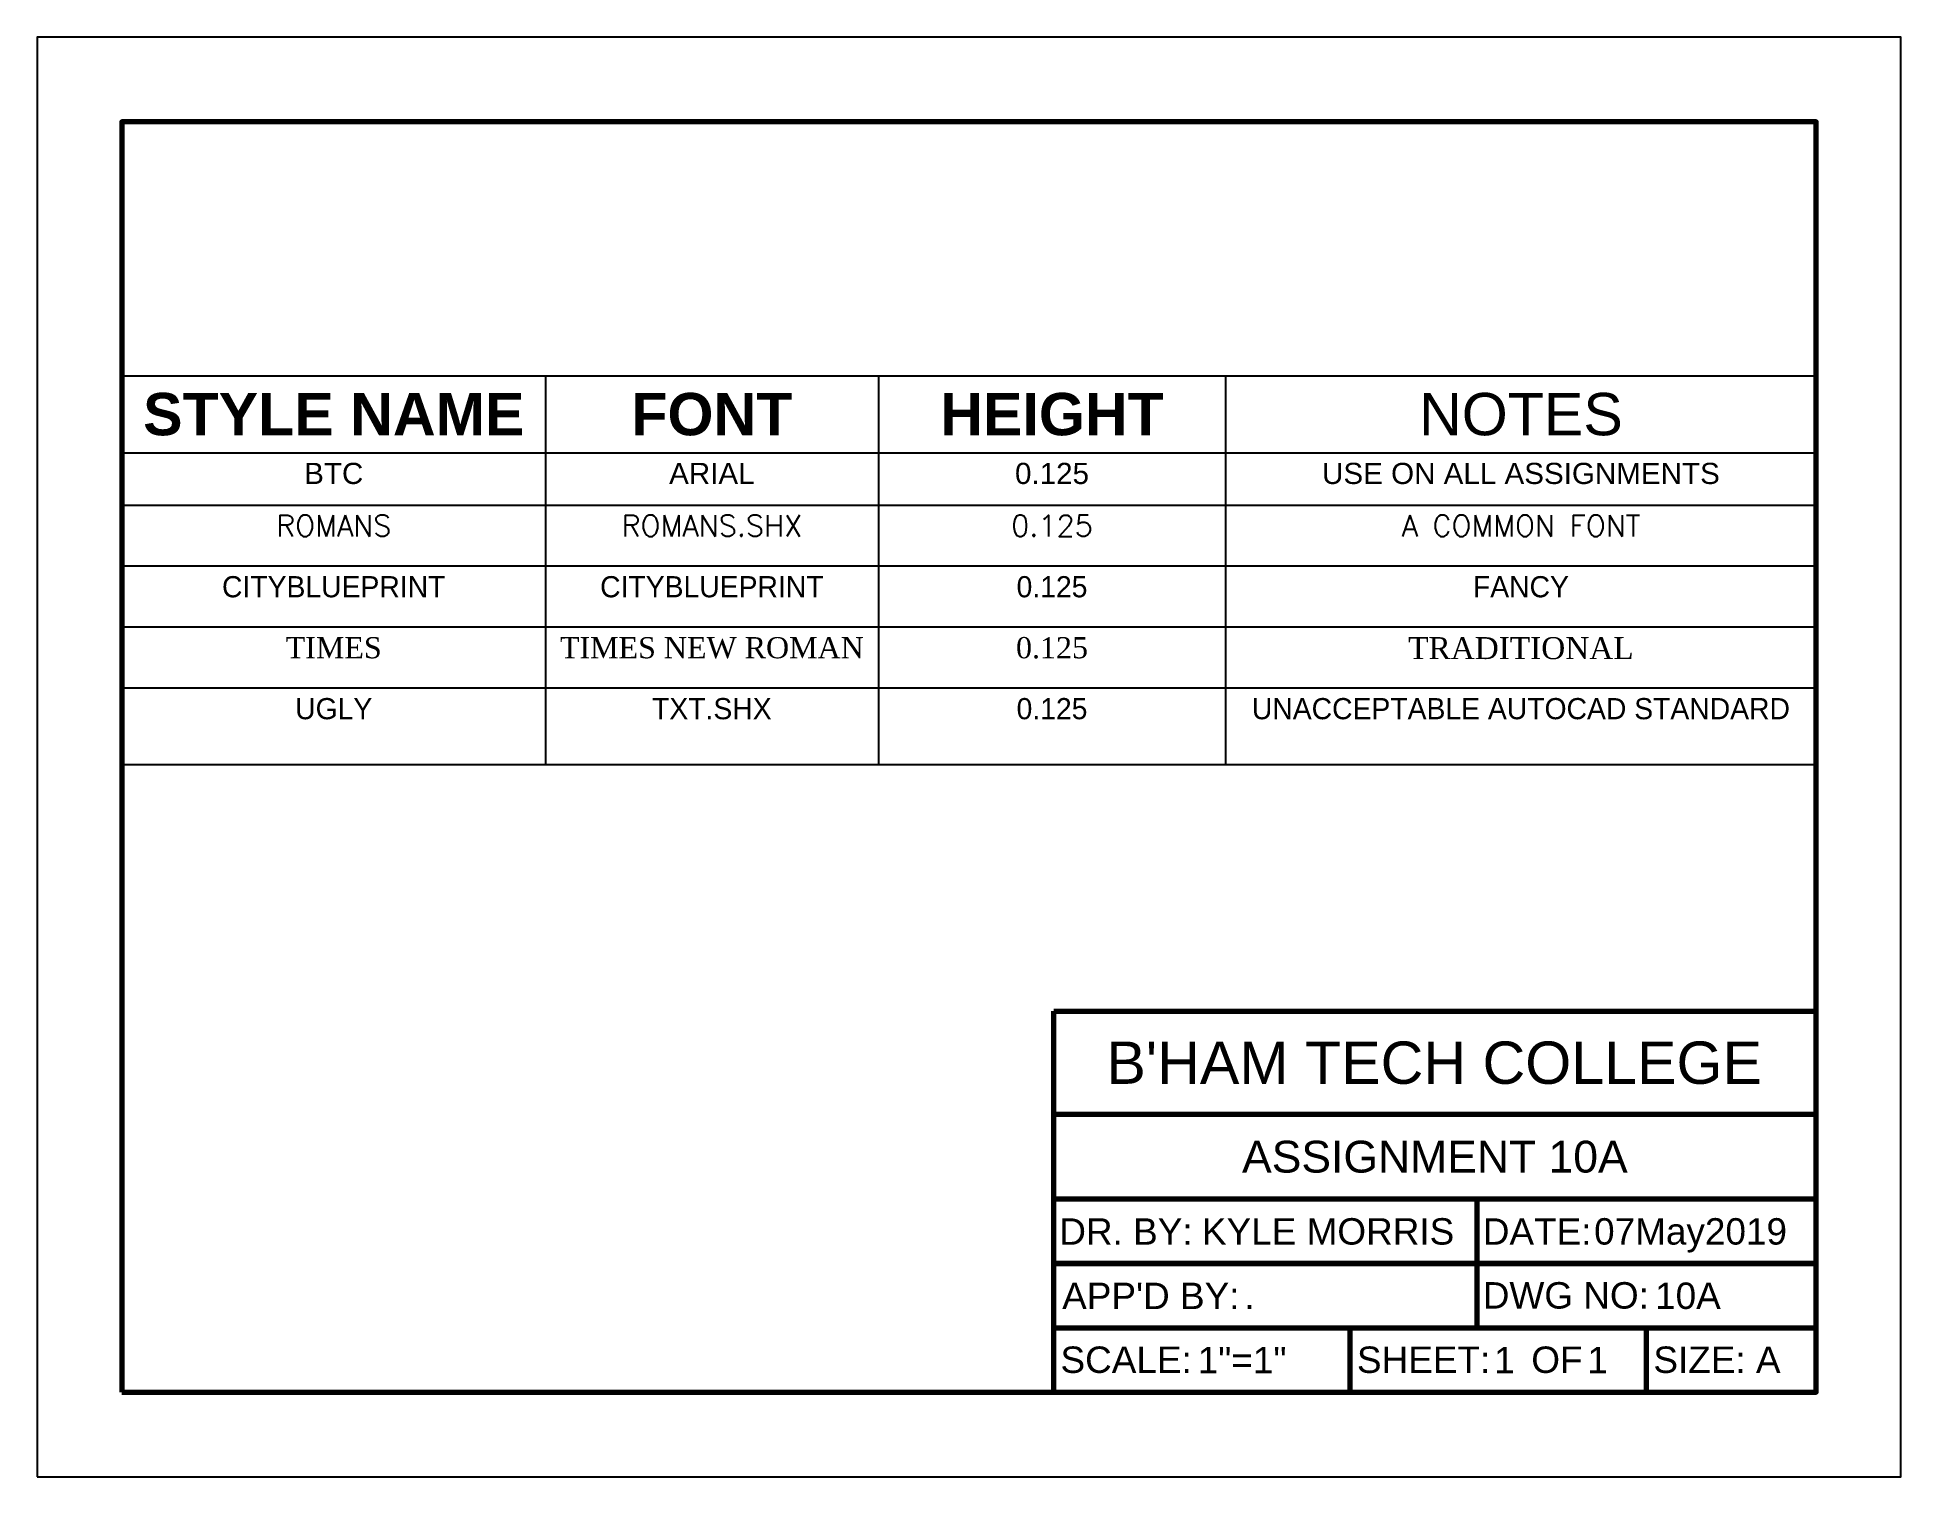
# Model space of a CAD drawing. Header units: inches. Extents: x 0 to 11, y 0 to 8.5.
import ezdxf
from ezdxf.enums import TextEntityAlignment as Align

# ---------------------------------------------------------------- set-up
doc = ezdxf.new("R2010")
doc.units = ezdxf.units.IN
doc.header["$MEASUREMENT"] = 0
doc.layers.get('0').update_dxf_attribs({"color": 1, "plot": 0})
doc.layers.add('Construction', color=253, linetype='Continuous', plot=False)
doc.layers.add('Object', color=7, linetype='Continuous', lineweight=70)
doc.layers.add('TitleBox', color=7, linetype='Continuous', lineweight=70)
doc.layers.add('TitleText', color=7, linetype='Continuous')
doc.styles.add('ARIAL', font='arial.ttf')
doc.styles.get("Standard").update_dxf_attribs({"font": 'arial.ttf'})

# ---------------------------------------------------------------- blocks, each defined once
blk = doc.blocks.new('*T9')
at = {"layer": 'Object', "color": 0, "linetype": 'ByBlock', "lineweight": -2, "transparency": 16777216}
for p, q in [((0, 0), (10, 0)), ((0, 0), (0, -2.295)), ((2.5, 0), (2.5, -2.295)), ((4.465, 0), (4.465, -2.295)), ((6.515, 0), (6.515, -2.295)), ((10, 0), (10, -2.295)), ((0, -0.453), (10, -0.453)), ((0, -0.762), (10, -0.762)), ((0, -1.122), (10, -1.122)), ((0, -1.482), (10, -1.482)), ((0, -1.842), (10, -1.842)), ((0, -2.295), (10, -2.295))]:
    blk.add_line(p, q, dxfattribs=at)
at = {"layer": 'Object', "color": 0, "transparency": 16777216}
for s, insert, char_height, width, attachment_point in [('{\\fArial|b1|i0|c0|p34;STYLE NAME}', (1.25, -0.227), 0.25, 2.38, 5), ('{\\fArial|b1|i0|c0|p34;FONT}', (3.482, -0.227), 0.25, 1.84487, 5), ('{\\fArial|b1|i0|c0|p34;HEIGHT}', (5.49, -0.227), 0.25, 1.9306, 5), ('NOTES', (8.258, -0.227), 0.25, 3.36453, 5), ('ARIAL', (3.482, -0.513), 0.125, 1.84487, 2), ('0.125', (5.49, -0.513), 0.125, 1.9306, 2), ('USE ON ALL ASSIGNMENTS', (8.258, -0.513), 0.125, 3.36453, 2), ('{\\Fromans|c0;ROMANS}', (1.25, -0.822), 0.125, 2.38, 2), ('{\\Fromans|c0;ROMANS.SHX}', (3.482, -0.822), 0.125, 1.84487, 2), ('{\\Fromans|c0;0.125', (5.49, -0.822), 0.125, 1.9306, 2), ('{\\Fromans|c0;A COMMON FONT}', (8.258, -0.822), 0.125, 3.36453, 2), ('{\\fCityBlueprint|b0|i0|c2|p2;CITYBLUEPRINT}', (1.25, -1.182), 0.125, 2.38, 2), ('{\\fCityBlueprint|b0|i0|c2|p2;CITYBLUEPRINT}', (3.482, -1.182), 0.125, 1.84487, 2), ('{\\fCityBlueprint|b0|i0|c2|p2;0.125', (5.49, -1.182), 0.125, 1.9306, 2), ('{\\fCityBlueprint|b0|i0|c2|p2;FANCY}', (8.258, -1.182), 0.125, 3.36453, 2), ('{\\fTimes New Roman|b0|i0|c0|p18;0.125', (5.49, -1.542), 0.125, 1.9306, 2), ('{\\fTimes New Roman|b0|i0|c0|p18;TIMES}', (1.25, -1.542), 0.125, 2.38, 2), ('{\\fTimes New Roman|b0|i0|c0|p18;TIMES NEW ROMAN}', (3.482, -1.542), 0.125, 1.84487, 2), ('{\\fTimes New Roman|b0|i0|c0|p18;TRADITIONAL}', (8.258, -1.542), 0.13, 3.36453, 2), ('{\\Ftxt|c0;UGLY}', (1.25, -1.902), 0.125, 2.38, 2), ('{\\Ftxt|c0;TXT.SHX}', (3.482, -1.902), 0.125, 1.84487, 2), ('{\\Ftxt|c0;0.125', (5.49, -1.902), 0.125, 1.9306, 2), ('{\\Ftxt|c0;UNACCEPTABLE AUTOCAD STANDARD}', (8.258, -1.902), 0.125, 3.36453, 2)]:
    blk.add_mtext(s, dxfattribs=dict(at, insert=insert, char_height=char_height, width=width, attachment_point=attachment_point))
at = {"layer": 'Object', "color": 0, "transparency": 16777216, "insert": (1.25, -0.513), "char_height": 0.125, "width": 2.38, "attachment_point": 2, "style": 'ARIAL'}
blk.add_mtext('BTC', dxfattribs=at)
blk = doc.blocks.new('TitleA')
at = {"layer": 'Construction'}
blk.add_lwpolyline([(0, 0), (11, 0), (11, 8.5), (0, 8.5)], close=True, dxfattribs=at)
at = {"layer": 'TitleBox'}
for p, q in [((6, 0.5), (6, 2.75)), ((6, 2.75), (10.5, 2.75)), ((6, 2.14), (10.5, 2.14)), ((10.5, 1.64), (6, 1.64)), ((8.5, 0.88), (8.5, 1.64)), ((8.5, 1.26), (6, 1.26)), ((6, 1.26), (8.5, 1.26)), ((8.5, 1.26), (10.5, 1.26)), ((10.5, 1.26), (8.5, 1.26)), ((6, 0.88), (10.5, 0.88)), ((7.75, 0.5), (7.75, 0.88)), ((9.5, 0.5), (9.5, 0.88))]:
    blk.add_line(p, q, dxfattribs=at)
blk.add_lwpolyline([(0.5, 0.5), (10.5, 0.5), (10.5, 8), (0.5, 8)], close=True, dxfattribs=at)
at = {"layer": 'TitleText', "style": 'ARIAL'}
for s, height, p in [("B'HAM TECH COLLEGE", 0.25, (6.311, 2.32)), ('DR. BY:', 0.156, (6.033, 1.37)), ('DATE:', 0.156, (8.533, 1.37)), ("APP'D BY:", 0.156, (6.05, 0.99)), ('DWG NO:', 0.156, (8.533, 0.993)), ('SCALE:', 0.156, (6.04, 0.613)), ('SHEET:    OF', 0.156, (7.79, 0.613)), ('SIZE: A', 0.156, (9.54, 0.613))]:
    blk.add_text(s, height=height, dxfattribs=at).set_placement(p)
blk.add_attdef('TITLE', text='', height=0.188, dxfattribs=at).set_placement((8.25, 1.89), align=Align.MIDDLE_CENTER)
at = {"layer": 'TitleText', "style": 'ARIAL', "flags": 8}
for tag, p in [('NAME', (6.875, 1.324)), ('DATE', (9.19, 1.324))]:
    blk.add_attdef(tag, text='', height=0.156, dxfattribs=at).set_placement(p, align=Align.BOTTOM_LEFT)
at = {"layer": 'TitleText', "style": 'ARIAL'}
for tag, p in [('APPROVED', (7.125, 0.944)), ('DWGNO', (9.55, 0.944)), ('SCALE', (6.85, 0.564)), ('SHT', (8.6, 0.564)), ('SHTS', (9.15, 0.564))]:
    blk.add_attdef(tag, text='', height=0.156, dxfattribs=at).set_placement(p, align=Align.BOTTOM_LEFT)

msp = doc.modelspace()

# ---------------------------------------------------------------- block references
msp.add_blockref('*T9', (0.5, 6.5))
at = {"layer": 'Object'}
ref = msp.add_blockref('TitleA', (0, 0), dxfattribs=at)
ref.add_attrib('TITLE', 'ASSIGNMENT 10A', dxfattribs={"layer": 'TitleText', "height": 0.188, "style": 'ARIAL'}).set_placement((8.25, 1.89), align=Align.MIDDLE_CENTER)
ref.add_attrib('NAME', 'KYLE MORRIS', dxfattribs={"layer": 'TitleText', "height": 0.156, "style": 'ARIAL'}).set_placement((6.875, 1.324), align=Align.BOTTOM_LEFT)
ref.add_attrib('DATE', '07May2019', dxfattribs={"layer": 'TitleText', "height": 0.156, "style": 'ARIAL'}).set_placement((9.19, 1.324), align=Align.BOTTOM_LEFT)
ref.add_attrib('APPROVED', '.', dxfattribs={"layer": 'TitleText', "height": 0.156, "style": 'ARIAL'}).set_placement((7.125, 0.944), align=Align.BOTTOM_LEFT)
ref.add_attrib('DWGNO', '10A', dxfattribs={"layer": 'TitleText', "height": 0.156, "style": 'ARIAL'}).set_placement((9.55, 0.944), align=Align.BOTTOM_LEFT)
ref.add_attrib('SCALE', '1"=1"', dxfattribs={"layer": 'TitleText', "height": 0.156, "style": 'ARIAL'}).set_placement((6.85, 0.564), align=Align.BOTTOM_LEFT)
ref.add_attrib('SHT', '1', dxfattribs={"layer": 'TitleText', "height": 0.156, "style": 'ARIAL'}).set_placement((8.6, 0.564), align=Align.BOTTOM_LEFT)
ref.add_attrib('SHTS', '1', dxfattribs={"layer": 'TitleText', "height": 0.156, "style": 'ARIAL'}).set_placement((9.15, 0.564), align=Align.BOTTOM_LEFT)

doc.saveas('drawing.dxf')
